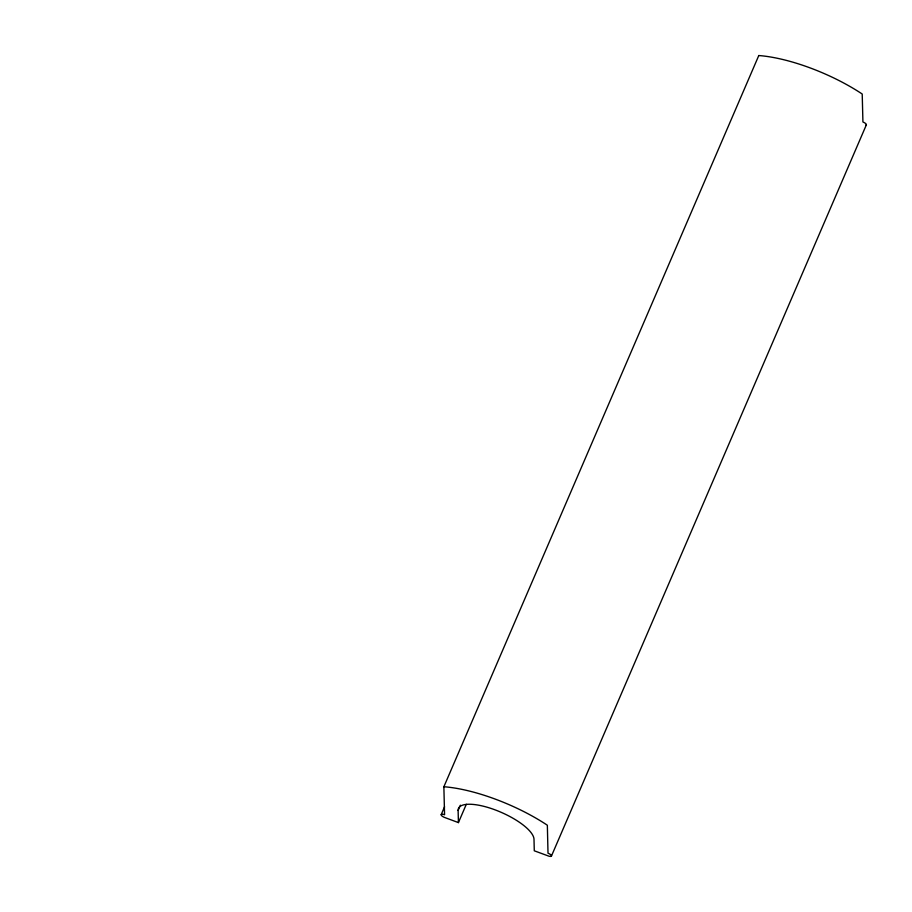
<?xml version="1.0" encoding="UTF-8"?>
<svg xmlns="http://www.w3.org/2000/svg" width="912" height="912" viewBox="0 0 912 912"><rect width="100%" height="100%" fill="white"/><g stroke="black" fill="none" stroke-linecap="round" stroke-linejoin="round"><path stroke-width="1.37" d="M466.317 804.293L458.428 822.601L444.634 817.471A3.751 1.243 23.3 0 1 441.169 814.838A3.751 1.243 23.3 0 1 444.566 814.758L443.87 786.771L758.773 55.564M441.191 814.633L444.566 806.778M458.428 822.601L458.12 810.426L460.378 805.193M551.452 856.037L866.366 124.83M443.825 786.737A92.009 30.563 23.3 0 1 547.348 825.223L548.009 853.199A3.762 1.243 23.3 0 1 551.441 855.65A3.762 1.243 23.3 0 1 548.956 856.197L534.284 850.793L533.999 839.302A41.827 13.897 23.3 0 0 494.817 809.765A39.946 13.27 23.3 0 0 458.12 810.426M865.944 125.126A3.762 1.243 23.3 0 0 862.923 121.991L862.216 94.016A92.009 30.563 23.3 0 0 758.727 55.529"/></g></svg>
